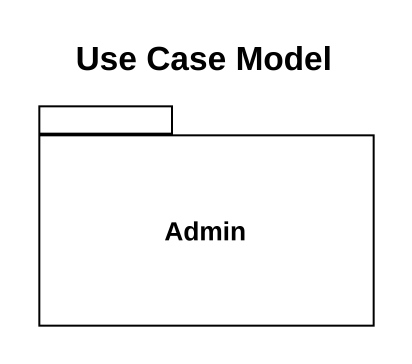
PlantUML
@startuml
title Use Case Model
package Admin {
}
@enduml
